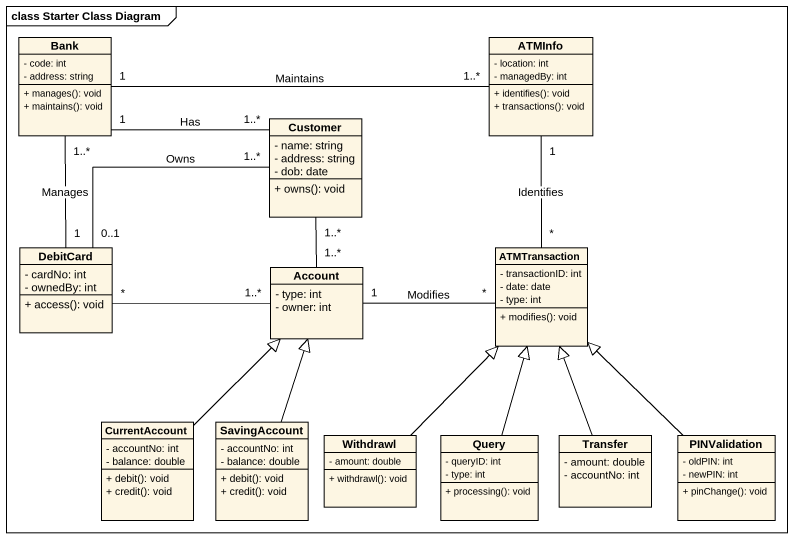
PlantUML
@startuml
mainframe class Starter Class Diagram
hide circle
hide empty members
skinparam classAttributeIconSize 0
class Bank {
  - code: int
  - address: string
  + manages(): void
  + maintains(): void
}
class ATMInfo {
  - location: int
  - managedBy: int
  + identifies(): void
  + transactions(): void
}
class Customer {
  - name: string
  - address: string
  - dob: date
  + owns(): void
}
class DebitCard {
  - cardNo: int
  - ownedBy: int
  + access(): void
}
class Account {
  - type: int
  - owner: int
}
class ATMTransaction {
  - transactionID: int
  - date: date
  - type: int
  + modifies(): void
}
class CurrentAccount {
  - accountNo: int
  - balance: double
  + debit(): void
  + credit(): void
}
class SavingAccount {
  - accountNo: int
  - balance: double
  + debit(): void
  + credit(): void
}
class Withdrawl {
  - amount: double
  + withdrawl(): void
}
class Query {
  - queryID: int
  - type: int
  + processing(): void
}
class Transfer {
  - amount: double
  - accountNo: int
}
class PINValidation {
  - oldPIN: int
  - newPIN: int
  + pinChange(): void
}
Bank "1" -right- "1..*" ATMInfo : Maintains
Bank "1" -right- "1..*" Customer : Has
Bank "1..*" -- "1" DebitCard : Manages
Customer "1..*" -- "1..*" Account
DebitCard "0..1" -right- "1..*" Customer : Owns
DebitCard "*" -right- "1..*" Account
Account "1" -right- "*" ATMTransaction : Modifies
ATMTransaction "*" -up- "1" ATMInfo : Identifies
CurrentAccount -up-|> Account
SavingAccount -up-|> Account
Withdrawl -up-|> ATMTransaction
Query -up-|> ATMTransaction
Transfer -up-|> ATMTransaction
PINValidation -up-|> ATMTransaction
@enduml
